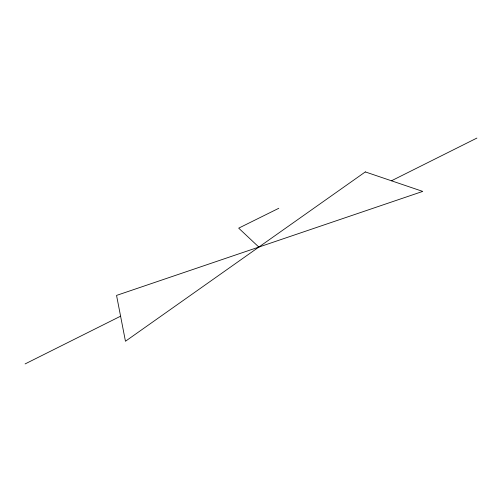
<?xml version="1.0" encoding="UTF-8"?>
<svg xmlns="http://www.w3.org/2000/svg" width="502" height="502" viewBox="0 0 502 502"><rect width="100%" height="100%" fill="white"/><g stroke="black" fill="none" stroke-linecap="round" stroke-linejoin="round"><path stroke-width="0.75" d="M25.1 363.925L120.587 316.191M391.453 180.789L476.9 138.075M278.786 208.286L238.688 228.153L258.837 247.078M365.312 171.916L125.456 341.247L116.546 295.414L422.74 191.406L365.312 171.916"/></g></svg>
